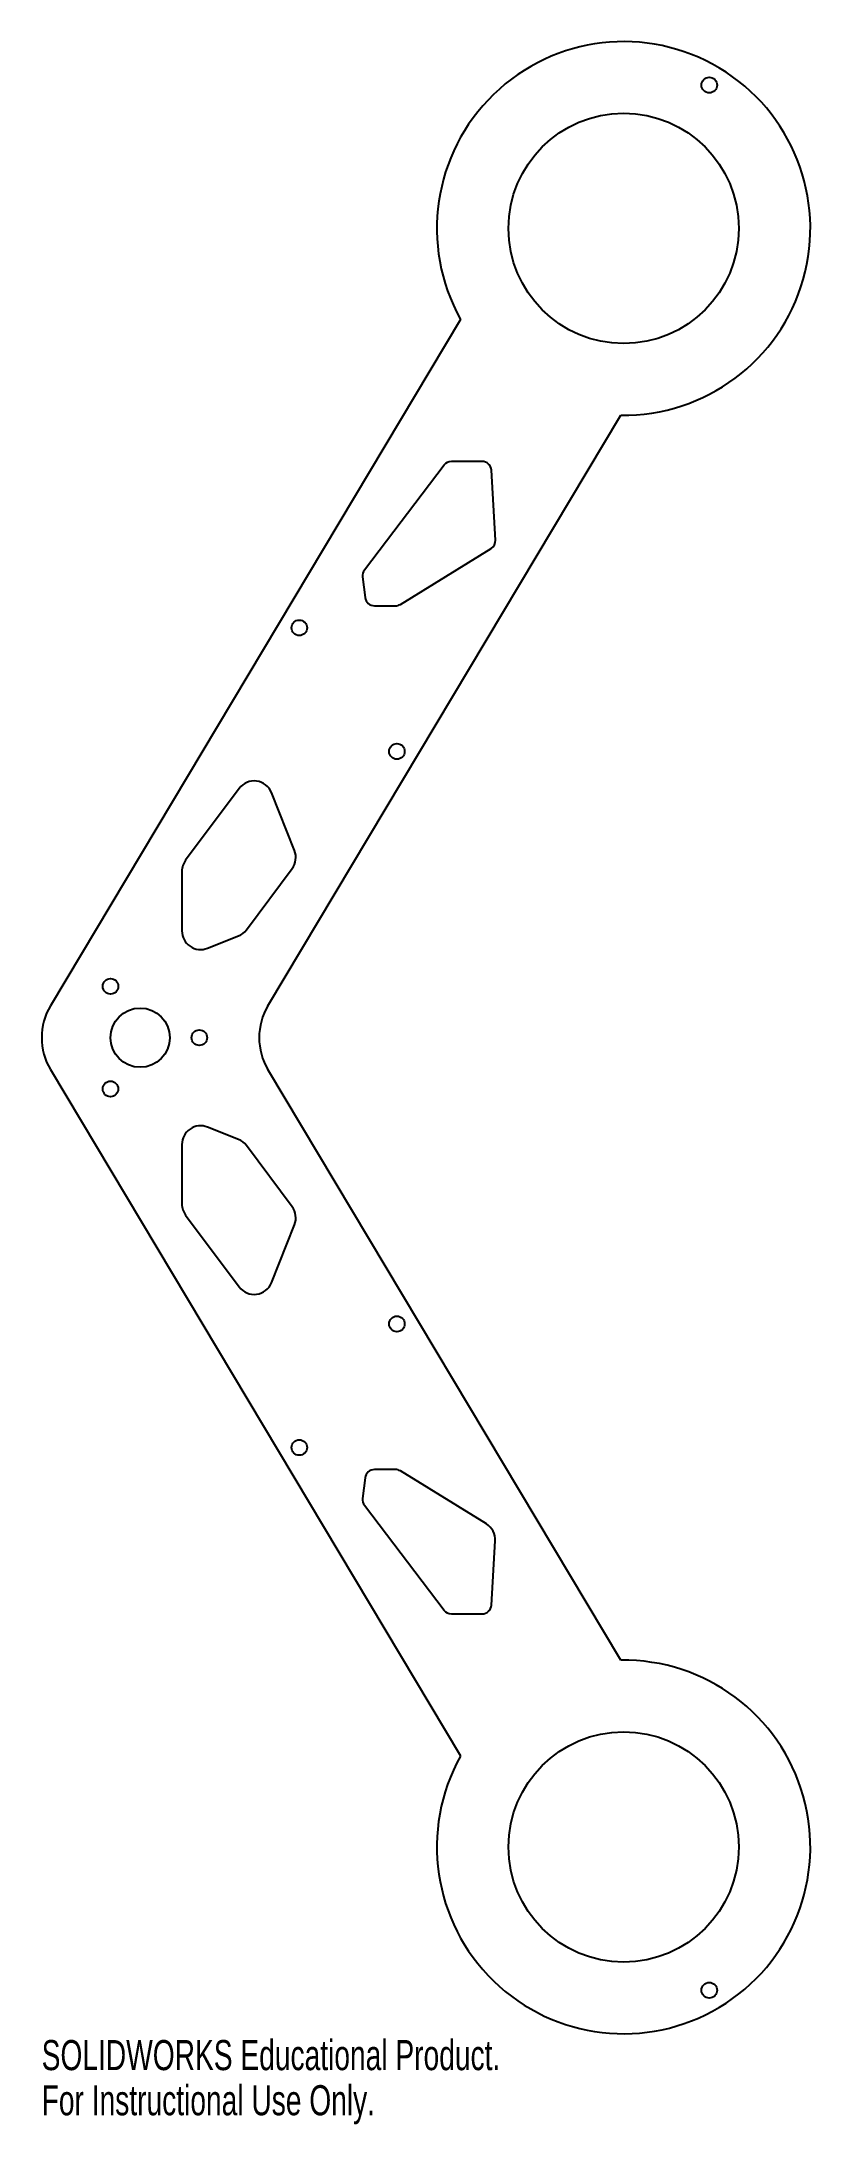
# Model space of a CAD drawing. Header units: millimetres. Extents: x -94 to 30, y -45 to 290.
import ezdxf

# ---------------------------------------------------------------- set-up
doc = ezdxf.new("R2010")
doc.units = ezdxf.units.MM
doc.styles.add('SLDTEXTSTYLE0', font='TXT', dxfattribs={"width": 0.7})

msp = doc.modelspace()

# ---------------------------------------------------------------- linework, layer by layer
at = {"color": 7, "linetype": 'Continuous', "lineweight": 25}
for p, q in [((-26.2, 245.39), (-92.09, 135.13)), ((-57.14, 135.13), (-0.45, 230)), ((-28.86, 221.97), (-41.65, 205.12)), ((-22.73, 222.56), (-27.67, 222.56)), ((-20.58, 209.94), (-21.24, 221.15)), ((-35.86, 199.6), (-21.29, 208.57)), ((-41.94, 204.02), (-41.52, 200.69)), ((-40.04, 199.38), (-36.65, 199.38)), ((-61.77, 170.05), (-70.37, 158.5)), ((-52.88, 160.06), (-56.57, 169.36)), ((-70.97, 156.71), (-70.97, 147.16)), ((-60.59, 147.34), (-53.27, 157.16)), ((-66.86, 144.37), (-61.89, 146.34)), ((-92.09, 124.87), (-26.2, 14.61)), ((-0.45, 30), (-57.14, 124.87)), ((-61.89, 113.66), (-66.86, 115.63)), ((-70.97, 112.84), (-70.97, 103.29)), ((-53.27, 102.84), (-60.59, 112.66)), ((-70.37, 101.5), (-61.77, 89.95)), ((-56.57, 90.64), (-52.88, 99.94)), ((-36.65, 60.62), (-40.04, 60.62)), ((-22.05, 51.9), (-35.86, 60.4)), ((-41.52, 59.31), (-41.94, 55.98)), ((-41.65, 54.88), (-28.86, 38.03)), ((-21.24, 38.85), (-20.63, 49.17)), ((-27.67, 37.44), (-22.73, 37.44))]:
    msp.add_line(p, q, dxfattribs=at)
for centre, radius in [((13.76, 283.02), 1.25), ((0, 260), 18.5), ((-52.11, 195.84), 1.25), ((-36.43, 175.98), 1.25), ((-82.44, 138.25), 1.25), ((-77.68, 130), 4.76), ((-68.17, 130), 1.25), ((-82.45, 121.77), 1.25), ((-36.43, 84.02), 1.25), ((-52.11, 64.16), 1.25), ((0, 0), 18.5), ((13.76, -23.02), 1.25)]:
    msp.add_circle(centre, radius, dxfattribs=at)
for centre, radius, start, end in [((0, 260), 30, 269.1401, 209.1401), ((-27.67, 221.06), 1.5, 90, 142.8085), ((-22.73, 221.06), 1.5, 3.3579, 90), ((-22.08, 209.85), 1.5, 301.6229, 3.3579), ((-40.45, 204.21), 1.5, 142.8085, 187.1083), ((-40.04, 200.88), 1.5, 187.1083, 270), ((-36.65, 200.88), 1.5, 270, 301.6229), ((-59.36, 168.25), 3, 21.6457, 143.2968), ((-67.97, 156.71), 3, 143.2968, 180), ((-55.67, 158.95), 3, 323.2968, 21.6457), ((-63, 149.13), 3, 291.6457, 323.2968), ((-67.97, 147.16), 3, 180, 291.6457), ((-83.5, 130), 10, 149.1401, 210.8599), ((-48.56, 130), 10, 149.1401, 210.8599), ((-67.97, 112.84), 3, 68.3543, 180), ((-63, 110.87), 3, 36.7032, 68.3543), ((-67.97, 103.29), 3, 180, 216.7032), ((-55.67, 101.05), 3, 338.3543, 36.7032), ((-59.36, 91.75), 3, 216.7032, 338.3543), ((-40.04, 59.12), 1.5, 90, 172.8917), ((-36.65, 59.12), 1.5, 58.3771, 90), ((-40.45, 55.79), 1.5, 172.8917, 217.1915), ((-23.63, 49.34), 3, 356.6421, 58.3771), ((-27.67, 38.94), 1.5, 217.1915, 270), ((-22.73, 38.94), 1.5, 270, 356.6421), ((0, 0), 30, 150.8599, 90.8599)]:
    msp.add_arc(centre, radius, start, end, dxfattribs=at)

# ---------------------------------------------------------------- texts
at = {"color": 7, "linetype": 'Continuous', "char_height": 4.8336, "attachment_point": 1, "style": 'SLDTEXTSTYLE0'}
for s, insert in [('SOLIDWORKS Educational Product.', (-93.5, -31.02)), ('For Instructional Use Only.', (-93.5, -38.27))]:
    msp.add_mtext(s, dxfattribs=dict(at, insert=insert))

doc.saveas('drawing.dxf')
